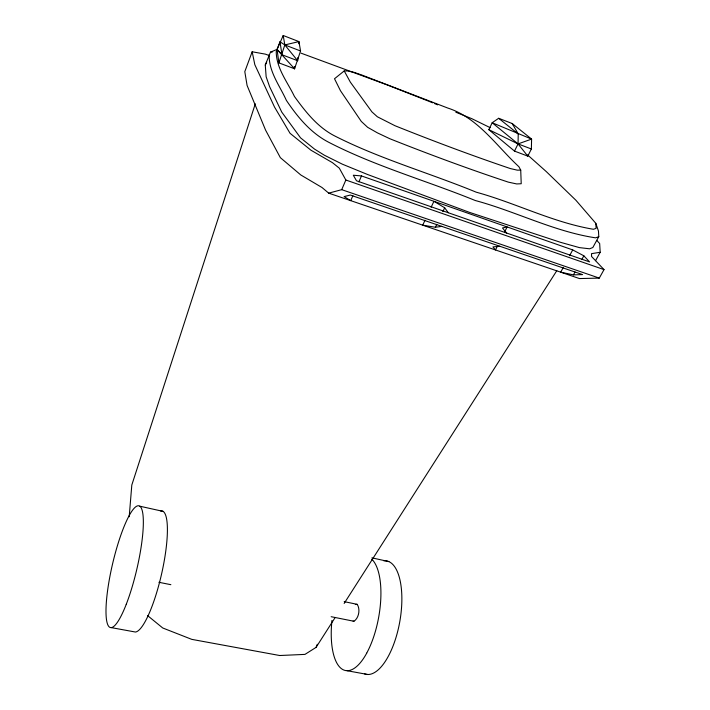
<?xml version="1.0" encoding="UTF-8"?>
<svg xmlns="http://www.w3.org/2000/svg" width="710" height="710" viewBox="0 0 710 710"><rect width="100%" height="100%" fill="white"/><g stroke="black" fill="none" stroke-linecap="round" stroke-linejoin="round"><path stroke-width="1.06" d="M514.501 151.097L518.052 143.908L518.229 133.941L512.203 123.531L498.651 118.286L492.172 122.75L488.853 129.681L514.501 151.097L527.796 156.129L531.373 148.976L531.604 139.089L512.203 123.531L513.525 125.288M300.561 50.987L284.825 44.934L279.98 41.766L277.042 49.487L294.552 68.781L300.561 50.987L298.945 41.597L283.201 35.5L277.042 49.487L278.897 62.87L294.552 68.781L294.668 66.571M277.211 49.549L281.994 54.759L297.685 60.732L297.898 57.545M298.803 43.718L298.945 41.597L284.825 44.934L278.897 62.87M255.289 103.82L131.811 485.01L129.202 516.756M269.525 55.655L265.371 54.137L252.165 51.777L244.799 71.648L247.08 85.431L265.584 130.134L280.352 157.655L300.783 174.962L321.994 187.502L328.712 193.147L579.475 278.568L599.293 278.098L604.024 269.614L591.581 256.514L591.51 253.656L600.19 252.272L599.666 243.53L596.737 240.353M527.539 154.887L546.318 171.625L575.916 200.264L595.823 223.339L598.468 231.096L598.778 236.67L592.832 247.524L589.628 248.802L579.449 247.621L560.625 242.35L469.505 212.379L367.496 174.474L342.389 164.196L324.39 155.233L314.53 149.1L300.543 137.846L281.764 112.118L269.676 86.842L266.143 76.804L265.274 64.992L270.483 52.132L277.361 49.265M147.556 615.579L162.741 627.986L191.771 639.364L279.696 655.516L304.963 654.389L316.083 647.369L317.281 644.281M328.712 193.147L341.705 189.659L345.85 180.02L339.318 168.172L332.449 162.661L310.936 150.201L290.053 133.311L274.53 107.068L254.828 64.699L252.165 51.777M352.888 195.703L350.731 200.646L344.084 196.599L350.323 195.055L582.582 274.601L573.44 274.877L560.714 272.178L563.323 267.342M358.905 181.866L361.488 175.929L572.713 249.911L583.842 255.804L589.557 261.901L356.509 180.801L353.305 175.228L361.488 175.929M425.05 220.198L422.716 225.168L435.416 227.262L441.798 226.383M431.121 207.267L433.925 201.303L444.682 207.781L448.312 212.751M435.416 227.262L436.801 224.333M442.827 211.678L444.682 207.781M277.077 49.851L276.226 51.617C276.314 68.435 287.514 81.987 294.446 96.498C305.717 111.985 317.707 127.427 335.2 136.196C380.4 159.067 429.47 172.991 476.233 192.188C515.664 202.989 552.984 222.505 593.453 229.277L596.107 228.345L595.823 223.339M497.417 246.121L495.473 249.955L492.935 246.902L499.929 246.29M504.695 231.735L507.126 226.943L502.485 227.972L506.647 233.049M265.274 64.992L266.64 62.311M569.589 255.715L572.713 249.911M573.44 274.877L575.002 272.01M581.765 259.611L583.842 255.804M595.557 260.677L600.19 252.272M316.083 647.369L335.191 617.46M344.155 603.447L556.782 270.732M344.226 70.92L334.508 78.748L340.48 90.747L361.283 121.41L367.647 127.321L377.436 132.876L389.772 138.707A400.964 58.389 23.6 0 0 508.342 182.133L516.702 183.943L521.22 183.739L520.723 170.116L518.895 166.717C496.459 146.003 478.149 117.833 447.779 108.044L362.18 75.154L354.308 72.42L347.811 70.991L344.226 70.92L350.358 82.165L371.916 111.878L377.356 116.768L394.938 125.705A395.727 54.492 23.7 0 0 510.384 168.572L517.306 170.16L520.723 170.116M355.337 604.529L357.165 604.316C360.485 609.153 358.923 618.091 353.935 621.259L331.153 616.706M598.778 236.67L595.61 237.841C554.013 231.549 515.735 211.394 475.283 200.522C426.932 180.819 376.176 166.584 329.591 142.728C310.998 133.347 297.801 117.345 286.37 100.376C279.713 85.599 268.682 71.657 269.17 54.688M488.853 129.681L518.052 143.908L531.604 139.089L492.172 122.75L518.052 143.908L527.796 156.129M270.483 52.132L272.596 51.865M111.381 627.64L135.424 632.033A62.054 13.561 -77.1 0 0 157.345 590.329A62.054 13.561 -77.1 0 0 167.187 523.625A62.045 13.561 -77.1 0 0 160.549 510.996M347.119 670.719L367.78 674.5M158.925 582.298L170.862 584.685M344.208 601.654L357.165 604.316M139.852 506.212L163.167 511.395M371.925 557.838L388.849 561.601M353.056 621.055L353.935 621.259M341.705 189.659L599.293 278.098M345.85 180.02L604.024 269.614M301.005 53.144L387.403 85.005L428.583 101.157M518.052 143.908L531.373 148.976M429.586 101.574L432.621 102.799M434.635 103.616L437.662 104.84M455.838 112.215L471.99 118.756L490.264 127.702M498.651 118.286L518.229 133.941M297.685 60.732L284.825 44.934L283.201 35.5M279.98 41.766L281.994 54.759M294.268 66.74L294.552 68.781M371.791 559.223A57.989 22.906 -79.6 0 1 366.706 653.12M331.952 620.425A57.989 22.906 -79.6 0 0 333.389 653.83A57.989 22.906 -79.6 0 0 366.715 653.147M383.79 560.793A57.599 23.741 -79.8 0 1 398.345 574.212A57.599 23.741 -79.9 0 1 387.837 657.158A57.599 23.741 -79.9 0 1 364.683 673.932M126.265 604.272A62.515 12.407 -76.8 0 0 143.26 518.389A62.515 12.407 -76.8 0 0 123.398 528.258A62.515 12.407 -76.8 0 0 106.047 614.319A62.515 12.407 -76.8 0 0 126.265 604.272"/></g></svg>
